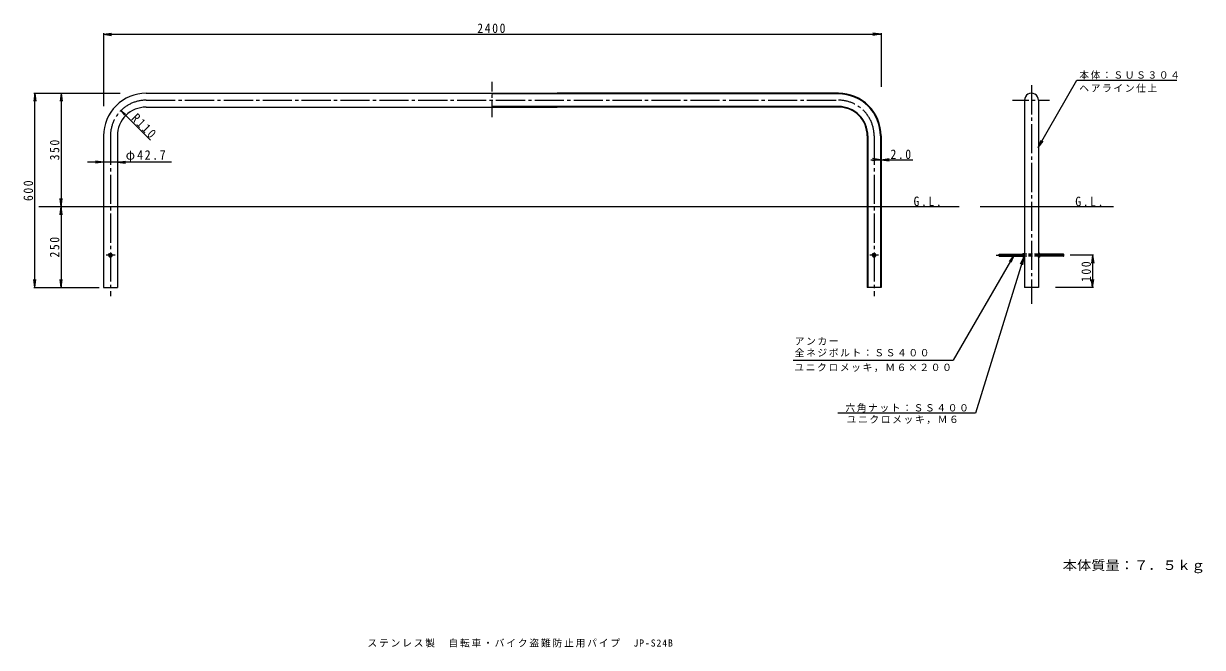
# Model space of a CAD drawing. Units: millimetres, scale not verified. Extents: x -1797 to 1842, y -1349 to 577.
import ezdxf
from ezdxf.enums import TextEntityAlignment as Align

# ---------------------------------------------------------------- set-up
doc = ezdxf.new("R2010")
doc.units = ezdxf.units.MM
doc.header["$LTSCALE"] = 10
for name, pattern in [('CHAIN1', [8, 5, -1, 1, -1]), ('CHAIN2', [12, 9, -1, 1, -1]), ('DASHED1', [1.8, 1.2, -0.6]), ('DASHED2', [3, 2, -1])]:
    doc.linetypes.add(name, pattern=pattern)
for name, color, linetype, lineweight in [('A-0', 3, 'Continuous', 9), ('A-4', 7, 'Continuous', 9), ('A-5', 7, 'Continuous', 9), ('A-F', 7, 'Continuous', 9)]:
    doc.layers.add(name, color=color, linetype=linetype, lineweight=lineweight)
doc.layers.add('F-5', color=7, linetype='Continuous')
doc.styles.add('ＭＳ ゴシック', font='')
doc.styles.get('ＭＳ ゴシック').set_extended_font_data('MS Gothic')

msp = doc.modelspace()

# ---------------------------------------------------------------- linework, layer by layer
at = {"layer": 'A-0', "color": 4, "linetype": 'CHAIN2'}
msp.add_line((1313.8, 386.78), (1313.8, -288.3), dxfattribs=at)
at = {"layer": 'A-0'}
for p, q in [((-1419.14, 361.79), (-150.49, 361.78)), ((718.16, 361.79), (-150.49, 361.78)), ((-1419.14, 319.09), (-150.49, 319.08)), ((718.16, 319.09), (-150.49, 319.08)), ((-1507.79, 230.44), (-1507.79, -238.22)), ((806.81, 230.44), (806.81, -238.21)), ((849.51, 230.44), (849.51, -238.21))]:
    msp.add_line(p, q, dxfattribs=at)
for centre, radius, start, end in [((-1419.14, 230.44), 131.35, 89.99974, 180), ((718.16, 230.44), 131.35, 0, 90.00026), ((1313.8, 340.44), 21.35, 0.0004, 180.0004), ((-1419.14, 230.44), 88.65, 89.99971, 180), ((718.16, 230.44), 88.65, 0, 90.00029)]:
    msp.add_arc(centre, radius, start, end, dxfattribs=at)
at = {"layer": 'A-0', "color": 4, "linetype": 'CHAIN2'}
for centre, start, end in [((-1419.14, 230.44), 89.99969, 180), ((718.16, 230.44), 0, 90.00031)]:
    msp.add_arc(centre, 110, start, end, dxfattribs=at)
at = {"layer": 'A-4'}
for p, q in [((-1762.9, 361.79), (-1766.16, 337)), ((-1765.9, 361.79), (-1681.56, 361.79)), ((-1762.9, -238.22), (-1762.9, 361.79)), ((-1762.9, 361.79), (-1759.63, 337)), ((-1762.9, -238.22), (-1766.16, -213.43)), ((-1762.9, -238.22), (-1759.63, -213.43)), ((-1765.9, -238.22), (-1681.56, -238.22))]:
    msp.add_line(p, q, dxfattribs=at)
at = {"layer": 'A-5'}
for p, q in [((-1550.49, 543.91), (-1525.71, 547.17)), ((-1550.49, 546.91), (-1550.49, 322.3)), ((849.51, 543.91), (824.72, 547.17)), ((849.51, 546.91), (849.51, 381.79)), ((-1550.49, 543.91), (849.51, 543.91)), ((-1550.49, 543.91), (-1525.71, 540.64)), ((849.51, 543.91), (824.72, 540.64)), ((1334.42, 194.15), (1454.39, 401.94)), ((1454.39, 401.94), (1762.4, 401.94)), ((-1681.56, 361.79), (-1684.82, 337)), ((-1684.56, 361.79), (-1499.02, 361.79)), ((-1681.56, 361.79), (-1681.56, -238.22)), ((-1681.56, 361.79), (-1678.3, 337)), ((-1550.49, 184.7), (-1550.49, 145.87)), ((-1507.79, 184.7), (-1507.79, 145.87)), ((1334.42, 194.15), (1343.99, 217.24)), ((1334.42, 194.15), (1349.64, 213.98)), ((-1340.94, 148.87), (-1600.49, 148.87)), ((-1550.49, 148.87), (-1575.28, 152.13)), ((-1550.49, 148.87), (-1575.28, 145.61)), ((-1507.79, 148.87), (-1483.01, 152.13)), ((-1507.79, 148.87), (-1483.01, 145.61)), ((818.41, 156.7), (948.06, 156.7)), ((847.51, 156.7), (822.72, 159.97)), ((847.51, 156.7), (822.72, 153.44)), ((847.51, 159.7), (847.51, 144.92)), ((849.51, 156.7), (874.29, 159.97)), ((849.51, 159.7), (849.51, 144.92)), ((849.51, 156.7), (874.29, 153.44)), ((-1684.82, -13), (-1678.3, 36.57)), ((-1678.3, -13), (-1684.82, 36.57)), ((-1749.98, 11.79), (1091.12, 11.79)), ((1155.07, 11.79), (1566.61, 11.79)), ((-1534.9, -138.22), (-1532.01, -133.22)), ((-1532.01, -133.22), (-1526.28, -133.22)), ((-1523.4, -138.22), (-1526.28, -133.22)), ((-1523.4, -138.22), (-1526.28, -143.22)), ((1260.02, -137.41), (1072.36, -462.44)), ((1289.9, -142.73), (1141.38, -625.93)), ((1213.8, -135.75), (1287.45, -135.75)), ((1214.34, -141.21), (1213.8, -140.67)), ((1213.8, -140.67), (1287.45, -140.67)), ((1214.34, -141.21), (1287.45, -141.21)), ((1260.02, -137.41), (1244.8, -157.24)), ((1260.02, -137.41), (1250.45, -160.5)), ((1289.9, -142.73), (1279.5, -165.47)), ((1289.9, -142.73), (1285.73, -167.38)), ((1287.45, -142.52), (1287.45, -133.9)), ((1287.94, -132.46), (1292.45, -132.46)), ((1287.94, -135.35), (1292.45, -135.35)), ((1287.94, -141.07), (1292.45, -141.07)), ((1287.94, -143.96), (1292.45, -143.96)), ((1292.45, -143.96), (1292.45, -132.46)), ((1335.15, -143.96), (1335.15, -132.46)), ((1339.66, -132.46), (1335.15, -132.46)), ((1339.66, -135.35), (1335.15, -135.35)), ((1339.66, -141.07), (1335.15, -141.07)), ((1339.66, -143.96), (1335.15, -143.96)), ((1340.15, -142.52), (1340.15, -133.9)), ((1413.8, -140.67), (1340.15, -140.67)), ((1413.26, -141.21), (1340.15, -141.21)), ((1413.8, -135.75), (1413.26, -135.21)), ((1413.26, -141.21), (1413.8, -140.67)), ((1505.71, -138.21), (1433.24, -138.21)), ((1502.71, -138.21), (1499.44, -163)), ((1502.71, -138.21), (1502.71, -238.21)), ((1502.71, -138.21), (1505.97, -163)), ((-1681.56, -238.22), (-1684.82, -213.43)), ((-1681.56, -238.22), (-1678.3, -213.43)), ((1502.71, -238.21), (1499.44, -213.43)), ((1502.71, -238.21), (1505.97, -213.43)), ((-1684.56, -238.22), (-1563.53, -238.22)), ((1505.71, -238.21), (1387.71, -238.21)), ((577.78, -462.44), (1072.36, -462.44)), ((1141.38, -625.93), (716.12, -625.93))]:
    msp.add_line(p, q, dxfattribs=at)
at = {"layer": 'A-5', "color": 4, "linetype": 'CHAIN1'}
for p, q in [((-350.49, 287.72), (-350.56, 397.27)), ((1255.25, 340.44), (1369.36, 340.44))]:
    msp.add_line(p, q, dxfattribs=at)
at = {"layer": 'A-5', "color": 4, "linetype": 'CHAIN2'}
for p, q in [((-1419.14, 340.44), (718.16, 340.44)), ((-1529.14, 230.44), (-1529.14, -264.79)), ((828.16, 230.44), (828.16, -264.75)), ((-1515.11, -138.22), (-1542.86, -138.22)), ((842.19, -138.21), (814.44, -138.21)), ((1204.63, -138.21), (1423.46, -138.21))]:
    msp.add_line(p, q, dxfattribs=at)
at = {"layer": 'A-5', "color": 4}
for p, q in [((718.16, 359.79), (-350.53, 359.78)), ((718.16, 321.09), (-350.51, 321.08)), ((808.81, 230.44), (808.81, -238.21)), ((847.51, 230.44), (847.51, -238.21))]:
    msp.add_line(p, q, dxfattribs=at)
at = {"layer": 'A-5', "color": 3}
for p, q in [((1292.45, 340.44), (1292.45, 11.79)), ((1335.15, 340.44), (1335.15, 11.79)), ((-1550.49, 230.44), (-1550.49, -238.22)), ((1292.45, 11.79), (1292.45, -238.21)), ((1335.15, 11.79), (1335.15, -238.21)), ((-1550.49, -238.22), (-1507.79, -238.22)), ((849.51, -238.21), (806.81, -238.21)), ((1335.15, -238.21), (1292.45, -238.21))]:
    msp.add_line(p, q, dxfattribs=at)
at = {"layer": 'A-5', "linetype": 'DASHED2'}
for p, q in [((822.4, -138.21), (825.29, -133.21)), ((825.29, -133.21), (831.02, -133.21)), ((833.9, -138.21), (831.02, -133.21)), ((833.9, -138.21), (831.02, -143.21))]:
    msp.add_line(p, q, dxfattribs=at)
at = {"layer": 'A-5', "linetype": 'DASHED1'}
for p, q in [((1335.15, -135.21), (1292.45, -135.21)), ((1335.15, -141.21), (1292.45, -141.21))]:
    msp.add_line(p, q, dxfattribs=at)
at = {"layer": 'A-5'}
for points in [[(-1534.9, -138.22), (-1532.01, -143.22), (-1526.28, -143.22)], [(1213.8, -140.67), (1213.8, -135.75), (1214.34, -135.21)], [(1214.34, -141.21), (1214.34, -135.21), (1287.45, -135.21)], [(1413.26, -141.21), (1413.26, -135.21), (1340.15, -135.21)], [(1413.8, -140.67), (1413.8, -135.75), (1340.15, -135.75)]]:
    msp.add_lwpolyline(points, dxfattribs=at)
at = {"layer": 'A-5', "linetype": 'DASHED2'}
msp.add_lwpolyline([(822.4, -138.21), (825.29, -143.21), (831.02, -143.21)], dxfattribs=at)
at = {"layer": 'A-5'}
for centre, radius in [((-1529.12, -138.22), 5), ((-1529.15, -138.22), 3), ((-1529.15, -138.22), 2.46), ((828.15, -138.21), 3), ((828.15, -138.21), 2.46)]:
    msp.add_circle(centre, radius, dxfattribs=at)
at = {"layer": 'A-5', "color": 4}
msp.add_circle((828.16, -138.21), 4, dxfattribs=at)
for radius, end in [(129.35, 90.00026), (90.65, 90.00029)]:
    msp.add_arc((718.16, 230.44), radius, 0, end, dxfattribs=at)
at = {"layer": 'A-5'}
for centre, radius, start, end in [((1289.82, -133.9), 2.37, 142.44278, 217.55722), ((1296.05, -138.21), 8.6, 160.548, 199.452), ((1289.82, -142.52), 2.37, 142.44278, 217.55722), ((1337.78, -133.9), 2.37, 322.44278, 37.55722), ((1331.55, -138.21), 8.6, 340.548, 19.452), ((1337.78, -142.52), 2.37, 322.44278, 37.55722)]:
    msp.add_arc(centre, radius, start, end, dxfattribs=at)
at = {"layer": 'A-F'}
for p, q in [((-1496.92, 308.22), (-1482.64, 297.26)), ((-1496.92, 308.22), (-1485.97, 293.94)), ((-1405.42, 216.71), (-1496.92, 308.22)), ((-1507.79, 140.56), (-1507.79, 138.76))]:
    msp.add_line(p, q, dxfattribs=at)

# ---------------------------------------------------------------- texts
at = {"layer": 'A-4', "color": 2, "char_height": 29.33, "attachment_point": 7, "rotation": 90, "style": 'ＭＳ ゴシック'}
for s, insert in [('\\T1.27;\\W0.9;600', (-1767.9, 29.28)), ('\\T1.27;\\W0.9;100', (1497.71, -220.71))]:
    msp.add_mtext(s, dxfattribs=dict(at, insert=insert))
at = {"layer": 'A-5', "color": 2, "style": 'ＭＳ ゴシック', "width": 1.1}
msp.add_text('本体質量：７．５ｋｇ', height=29.33, dxfattribs=at).set_placement((1410.39, -1118.72), align=Align.BOTTOM_LEFT)
at = {"layer": 'A-5', "color": 2, "char_height": 29.33, "attachment_point": 7, "style": 'ＭＳ ゴシック'}
for s, insert in [('\\T1.28;\\W0.9;2400', (-396.82, 547.53)), ('\\T1.22;\\W0.95;φ42.7', (-1482.09, 148.8)), ('\\T1.27;\\W0.9;2.0', (878.8, 158.58)), ('\\T1.28;\\W0.9;G.L.', (949.97, 13.16)), ('\\T1.28;\\W0.9;G.L.', (1449.09, 12.78))]:
    msp.add_mtext(s, dxfattribs=dict(at, insert=insert))
at = {"layer": 'A-5', "char_height": 21.99, "attachment_point": 7, "style": 'ＭＳ ゴシック'}
for s, insert in [('\\T1.17;本体：ＳＵＳ３０４', (1461.46, 404.63)), ('\\T1.17;ヘアライン仕上', (1461.76, 363.97)), ('\\T1.17;アンカー', (583.02, -415.63)), ('\\T1.17;全ネジボルト：ＳＳ４００', (583.02, -451.94)), ('\\T1.17;ユニクロメッキ，Ｍ６×２００', (581.99, -498.81)), ('\\T1.17;六角ナット：ＳＳ４００', (739.57, -623.05)), ('\\T1.17;ユニクロメッキ，Ｍ６', (743.61, -659.41))]:
    msp.add_mtext(s, dxfattribs=dict(at, insert=insert))
at = {"layer": 'A-5', "color": 2, "char_height": 29.33, "attachment_point": 7, "rotation": 90, "style": 'ＭＳ ゴシック'}
for s, insert in [('\\T1.27;\\W0.9;350', (-1686.56, 154.83)), ('\\T1.27;\\W0.9;250', (-1686.56, -145.17))]:
    msp.add_mtext(s, dxfattribs=dict(at, insert=insert))
at = {"layer": 'A-F', "color": 2, "insert": (-1467.58, 281.69), "char_height": 29.33, "attachment_point": 7, "rotation": 315, "style": 'ＭＳ ゴシック'}
msp.add_mtext('\\T1.28;\\W0.9;R110', dxfattribs=at)
at = {"layer": 'F-5', "insert": (-735.74, -1348.92), "char_height": 21.99, "attachment_point": 7, "style": 'ＭＳ ゴシック'}
msp.add_mtext('\\T1.19;ステンレス製\u3000自転車・バイク盗難防止用パイプ\u3000JP-S24B', dxfattribs=at)

doc.saveas('drawing.dxf')
